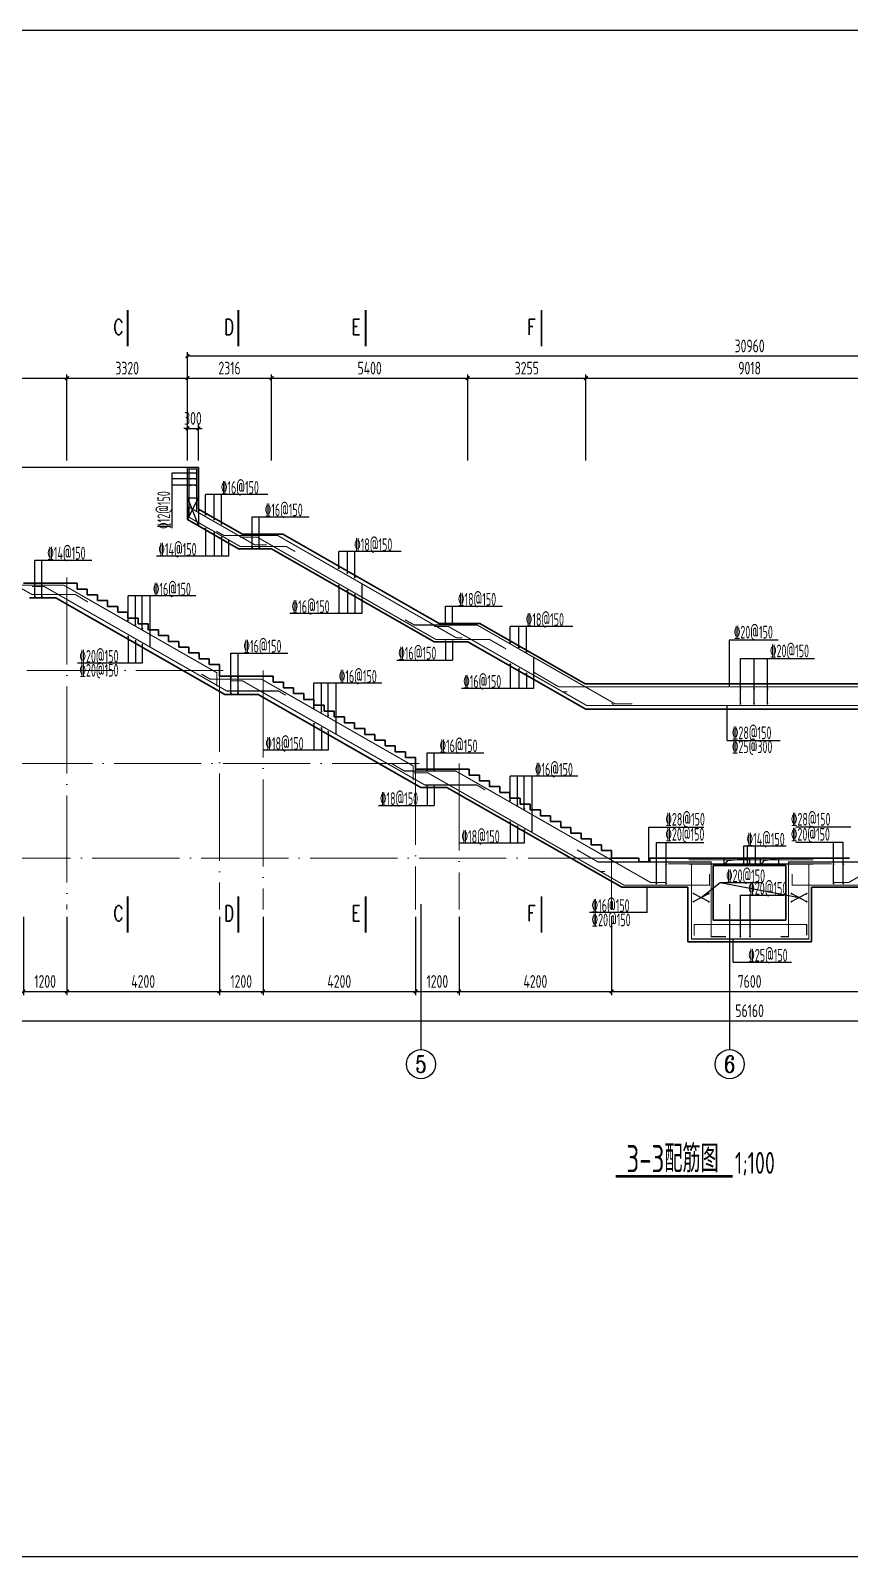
# Model space of a CAD drawing. Header units: millimetres. Extents: x -897614 to 191467, y -439928 to 101803.
# Drawn here: x 84287 to 106840, y -235606 to -193606 of the extents above; entities that cross this region are included whole.
import ezdxf
from ezdxf.enums import TextEntityAlignment as Align

# ---------------------------------------------------------------- set-up
doc = ezdxf.new("R2010")
doc.units = ezdxf.units.MM
doc.header["$LTSCALE"] = 1000
doc.linetypes.add('ACAD_ISO04W100', pattern=[30, 24, -3, 0, -3])
doc.linetypes.add('DASHED', pattern=[19.05, 12.7, -6.35])
for name, color, linetype in [('AXIS', 3, 'Continuous'), ('DIM_LEAD', 3, 'Continuous'), ('DIM_SYMB', 3, 'Continuous'), ('JG_TEXT', 7, 'Continuous'), ('JGKX', 7, 'Continuous'), ('KD', 7, 'Continuous'), ('PUB_TEXT', 7, 'Continuous'), ('REIN', 1, 'Continuous')]:
    doc.layers.add(name, color=color, linetype=linetype)
for name, color, linetype, lineweight in [('AXIS_TEXT', 7, 'Continuous', 18), ('Beam', 4, 'DASHED', 25), ('DOTE', 8, 'ACAD_ISO04W100', 9), ('WALL', 6, 'Continuous', 30)]:
    doc.layers.add(name, color=color, linetype=linetype, lineweight=lineweight)
doc.layers.add('DY', color=1, linetype='Continuous', plot=False)
doc.styles.add('_TCH_AXIS', font='COMPLEX', dxfattribs={"bigfont": 'GBCBIG'})
doc.styles.add('_TCH_LABEL', font='COMPLEX', dxfattribs={"bigfont": 'GBCBIG'})
doc.styles.add('TSSD', font='tssdeng.shx', dxfattribs={"width": 0.7, "bigfont": 'tssdchn.shx'})
doc.dimstyles.new('TSD', dxfattribs={"dimtxt": 350, "dimasz": 100, "dimexe": 100, "dimexo": 200, "dimgap": 100, "dimtad": 1, "dimdec": 0, "dimzin": 0, "dimdsep": 46, "dimtxsty": 'TSSD', "dimblk": 'ARCHTICK', "dimcen": 0.09, "dimclrt": 7, "dimazin": 2, "dimtfac": 1, "dimtdec": 0, "dimtix": 1, "dimtmove": 2, "dimatfit": 3, "dimfxl": 0, "dimtolj": 1, "dimtzin": 0, "dimarcsym": 0})

# ---------------------------------------------------------------- blocks, each defined once
blk = doc.blocks.new('_ArchTick')
at = {"color": 0, "linetype": 'ByBlock', "const_width": 0.4}
blk.add_lwpolyline([(-0.5, -0.5), (0.5, 0.5)], dxfattribs=at)
blk = doc.blocks.new('*D219')
at = {"layer": 'Defpoints', "color": 0, "transparency": 16777216}
for p in [(84090, -217796), (85290, -217796), (85290, -220054)]:
    blk.add_point(p, dxfattribs=at)
at = {"layer": 'DIM_LEAD', "color": 0, "lineweight": -2, "transparency": 16777216}
for p, q in [((84090, -217996), (84090, -220154)), ((85290, -217996), (85290, -220154)), ((84090, -220054), (85290, -220054))]:
    blk.add_line(p, q, dxfattribs=at)
at = {"layer": 'DIM_LEAD', "color": 0, "lineweight": -2, "transparency": 16777216, "xscale": 100, "yscale": 100, "zscale": 100, "rotation": 180}
blk.add_blockref('_ArchTick', (84090, -220054), dxfattribs=at)
at = {"layer": 'DIM_LEAD', "color": 0, "lineweight": -2, "transparency": 16777216, "xscale": 100, "yscale": 100, "zscale": 100}
blk.add_blockref('_ArchTick', (85290, -220054), dxfattribs=at)
at = {"layer": 'DIM_LEAD', "color": 7, "transparency": 16777216, "insert": (84690, -219779), "char_height": 350, "attachment_point": 5, "style": 'TSSD'}
blk.add_mtext('\\A1;1200', dxfattribs=at)
blk = doc.blocks.new('*D220')
at = {"layer": 'Defpoints', "color": 0, "transparency": 16777216}
for p in [(85290, -217796), (89490, -217796), (89490, -220054)]:
    blk.add_point(p, dxfattribs=at)
at = {"layer": 'DIM_LEAD', "color": 0, "lineweight": -2, "transparency": 16777216}
for p, q in [((85290, -217996), (85290, -220154)), ((89490, -217996), (89490, -220154)), ((85290, -220054), (89490, -220054))]:
    blk.add_line(p, q, dxfattribs=at)
at = {"layer": 'DIM_LEAD', "color": 0, "lineweight": -2, "transparency": 16777216, "xscale": 100, "yscale": 100, "zscale": 100, "rotation": 180}
blk.add_blockref('_ArchTick', (85290, -220054), dxfattribs=at)
at = {"layer": 'DIM_LEAD', "color": 0, "lineweight": -2, "transparency": 16777216, "xscale": 100, "yscale": 100, "zscale": 100}
blk.add_blockref('_ArchTick', (89490, -220054), dxfattribs=at)
at = {"layer": 'DIM_LEAD', "color": 7, "transparency": 16777216, "insert": (87390, -219779), "char_height": 350, "attachment_point": 5, "style": 'TSSD'}
blk.add_mtext('\\A1;4200', dxfattribs=at)
blk = doc.blocks.new('*D221')
at = {"layer": 'Defpoints', "color": 0, "transparency": 16777216}
for p in [(89490, -217796), (90690, -217796), (90690, -220054)]:
    blk.add_point(p, dxfattribs=at)
at = {"layer": 'DIM_LEAD', "color": 0, "lineweight": -2, "transparency": 16777216}
for p, q in [((89490, -217996), (89490, -220154)), ((90690, -217996), (90690, -220154)), ((89490, -220054), (90690, -220054))]:
    blk.add_line(p, q, dxfattribs=at)
at = {"layer": 'DIM_LEAD', "color": 0, "lineweight": -2, "transparency": 16777216, "xscale": 100, "yscale": 100, "zscale": 100, "rotation": 180}
blk.add_blockref('_ArchTick', (89490, -220054), dxfattribs=at)
at = {"layer": 'DIM_LEAD', "color": 0, "lineweight": -2, "transparency": 16777216, "xscale": 100, "yscale": 100, "zscale": 100}
blk.add_blockref('_ArchTick', (90690, -220054), dxfattribs=at)
at = {"layer": 'DIM_LEAD', "color": 7, "transparency": 16777216, "insert": (90090, -219779), "char_height": 350, "attachment_point": 5, "style": 'TSSD'}
blk.add_mtext('\\A1;1200', dxfattribs=at)
blk = doc.blocks.new('*D222')
at = {"layer": 'Defpoints', "color": 0, "transparency": 16777216}
for p in [(90690, -217796), (94890, -217796), (94890, -220054)]:
    blk.add_point(p, dxfattribs=at)
at = {"layer": 'DIM_LEAD', "color": 0, "lineweight": -2, "transparency": 16777216}
for p, q in [((90690, -217996), (90690, -220154)), ((94890, -217996), (94890, -220154)), ((90690, -220054), (94890, -220054))]:
    blk.add_line(p, q, dxfattribs=at)
at = {"layer": 'DIM_LEAD', "color": 0, "lineweight": -2, "transparency": 16777216, "xscale": 100, "yscale": 100, "zscale": 100, "rotation": 180}
blk.add_blockref('_ArchTick', (90690, -220054), dxfattribs=at)
at = {"layer": 'DIM_LEAD', "color": 0, "lineweight": -2, "transparency": 16777216, "xscale": 100, "yscale": 100, "zscale": 100}
blk.add_blockref('_ArchTick', (94890, -220054), dxfattribs=at)
at = {"layer": 'DIM_LEAD', "color": 7, "transparency": 16777216, "insert": (92790, -219779), "char_height": 350, "attachment_point": 5, "style": 'TSSD'}
blk.add_mtext('\\A1;4200', dxfattribs=at)
blk = doc.blocks.new('*D223')
at = {"layer": 'Defpoints', "color": 0, "transparency": 16777216}
for p in [(94890, -217796), (96090, -217796), (96090, -220054)]:
    blk.add_point(p, dxfattribs=at)
at = {"layer": 'DIM_LEAD', "color": 0, "lineweight": -2, "transparency": 16777216}
for p, q in [((94890, -217996), (94890, -220154)), ((96090, -217996), (96090, -220154)), ((94890, -220054), (96090, -220054))]:
    blk.add_line(p, q, dxfattribs=at)
at = {"layer": 'DIM_LEAD', "color": 0, "lineweight": -2, "transparency": 16777216, "xscale": 100, "yscale": 100, "zscale": 100, "rotation": 180}
blk.add_blockref('_ArchTick', (94890, -220054), dxfattribs=at)
at = {"layer": 'DIM_LEAD', "color": 0, "lineweight": -2, "transparency": 16777216, "xscale": 100, "yscale": 100, "zscale": 100}
blk.add_blockref('_ArchTick', (96090, -220054), dxfattribs=at)
at = {"layer": 'DIM_LEAD', "color": 7, "transparency": 16777216, "insert": (95490, -219779), "char_height": 350, "attachment_point": 5, "style": 'TSSD'}
blk.add_mtext('\\A1;1200', dxfattribs=at)
blk = doc.blocks.new('*D224')
at = {"layer": 'Defpoints', "color": 0, "transparency": 16777216}
for p in [(96090, -217796), (100290, -217796), (100290, -220054)]:
    blk.add_point(p, dxfattribs=at)
at = {"layer": 'DIM_LEAD', "color": 0, "lineweight": -2, "transparency": 16777216}
for p, q in [((96090, -217996), (96090, -220154)), ((100290, -217996), (100290, -220154)), ((96090, -220054), (100290, -220054))]:
    blk.add_line(p, q, dxfattribs=at)
at = {"layer": 'DIM_LEAD', "color": 0, "lineweight": -2, "transparency": 16777216, "xscale": 100, "yscale": 100, "zscale": 100, "rotation": 180}
blk.add_blockref('_ArchTick', (96090, -220054), dxfattribs=at)
at = {"layer": 'DIM_LEAD', "color": 0, "lineweight": -2, "transparency": 16777216, "xscale": 100, "yscale": 100, "zscale": 100}
blk.add_blockref('_ArchTick', (100290, -220054), dxfattribs=at)
at = {"layer": 'DIM_LEAD', "color": 7, "transparency": 16777216, "insert": (98190, -219779), "char_height": 350, "attachment_point": 5, "style": 'TSSD'}
blk.add_mtext('\\A1;4200', dxfattribs=at)
blk = doc.blocks.new('*D225')
at = {"layer": 'Defpoints', "color": 0, "transparency": 16777216}
for p in [(100290, -217796), (107890, -217796), (107890, -220054)]:
    blk.add_point(p, dxfattribs=at)
at = {"layer": 'DIM_LEAD', "color": 0, "lineweight": -2, "transparency": 16777216}
for p, q in [((100290, -217996), (100290, -220154)), ((107890, -217996), (107890, -220154)), ((100290, -220054), (107890, -220054))]:
    blk.add_line(p, q, dxfattribs=at)
at = {"layer": 'DIM_LEAD', "color": 0, "lineweight": -2, "transparency": 16777216, "xscale": 100, "yscale": 100, "zscale": 100, "rotation": 180}
blk.add_blockref('_ArchTick', (100290, -220054), dxfattribs=at)
at = {"layer": 'DIM_LEAD', "color": 0, "lineweight": -2, "transparency": 16777216, "xscale": 100, "yscale": 100, "zscale": 100}
blk.add_blockref('_ArchTick', (107890, -220054), dxfattribs=at)
at = {"layer": 'DIM_LEAD', "color": 7, "transparency": 16777216, "insert": (104090, -219779), "char_height": 350, "attachment_point": 5, "style": 'TSSD'}
blk.add_mtext('\\A1;7600', dxfattribs=at)
blk = doc.blocks.new('*D233')
at = {"layer": 'Defpoints', "color": 0, "transparency": 16777216}
for p in [(76010, -217796), (132170, -217796), (132170, -220859)]:
    blk.add_point(p, dxfattribs=at)
at = {"layer": 'DIM_LEAD', "color": 0, "lineweight": -2, "transparency": 16777216}
for p, q in [((76010, -217996), (76010, -220959)), ((132170, -217996), (132170, -220959)), ((76010, -220859), (132170, -220859))]:
    blk.add_line(p, q, dxfattribs=at)
at = {"layer": 'DIM_LEAD', "color": 0, "lineweight": -2, "transparency": 16777216, "xscale": 100, "yscale": 100, "zscale": 100, "rotation": 180}
blk.add_blockref('_ArchTick', (76010, -220859), dxfattribs=at)
at = {"layer": 'DIM_LEAD', "color": 0, "lineweight": -2, "transparency": 16777216, "xscale": 100, "yscale": 100, "zscale": 100}
blk.add_blockref('_ArchTick', (132170, -220859), dxfattribs=at)
at = {"layer": 'DIM_LEAD', "color": 7, "transparency": 16777216, "insert": (104090, -220584), "char_height": 350, "attachment_point": 5, "style": 'TSSD'}
blk.add_mtext('\\A1;56160', dxfattribs=at)
blk = doc.blocks.new('*D240')
at = {"layer": 'Defpoints', "color": 0, "transparency": 16777216}
for p in [(88910, -204556), (88610, -205637), (88910, -205637)]:
    blk.add_point(p, dxfattribs=at)
at = {"layer": 'DIM_LEAD', "color": 0, "lineweight": -2, "transparency": 16777216}
for p, q in [((88610, -205437), (88610, -204456)), ((88910, -205437), (88910, -204456)), ((88610, -204556), (88510, -204556)), ((88610, -204556), (88910, -204556)), ((88910, -204556), (89010, -204556))]:
    blk.add_line(p, q, dxfattribs=at)
at = {"layer": 'DIM_LEAD', "color": 0, "lineweight": -2, "transparency": 16777216, "xscale": 100, "yscale": 100, "zscale": 100}
blk.add_blockref('_ArchTick', (88610, -204556), dxfattribs=at)
at = {"layer": 'DIM_LEAD', "color": 0, "lineweight": -2, "transparency": 16777216, "xscale": 100, "yscale": 100, "zscale": 100, "rotation": 180}
blk.add_blockref('_ArchTick', (88910, -204556), dxfattribs=at)
at = {"layer": 'DIM_LEAD', "color": 7, "transparency": 16777216, "insert": (88760, -204281), "char_height": 350, "attachment_point": 5, "style": 'TSSD'}
blk.add_mtext('\\A1;300', dxfattribs=at)
blk = doc.blocks.new('*D241')
at = {"layer": 'Defpoints', "color": 0, "transparency": 16777216}
for p in [(119570, -202563), (88610, -205637), (119570, -205637)]:
    blk.add_point(p, dxfattribs=at)
at = {"layer": 'DIM_LEAD', "color": 0, "lineweight": -2, "transparency": 16777216}
for p, q in [((88610, -205437), (88610, -202463)), ((88610, -202563), (119570, -202563)), ((119570, -205437), (119570, -202463))]:
    blk.add_line(p, q, dxfattribs=at)
at = {"layer": 'DIM_LEAD', "color": 0, "lineweight": -2, "transparency": 16777216, "xscale": 100, "yscale": 100, "zscale": 100, "rotation": 180}
blk.add_blockref('_ArchTick', (88610, -202563), dxfattribs=at)
at = {"layer": 'DIM_LEAD', "color": 0, "lineweight": -2, "transparency": 16777216, "xscale": 100, "yscale": 100, "zscale": 100}
blk.add_blockref('_ArchTick', (119570, -202563), dxfattribs=at)
at = {"layer": 'DIM_LEAD', "color": 7, "transparency": 16777216, "insert": (104090, -202288), "char_height": 350, "attachment_point": 5, "style": 'TSSD'}
blk.add_mtext('\\A1;30960', dxfattribs=at)
blk = doc.blocks.new('*D250')
at = {"layer": 'Defpoints', "color": 0, "transparency": 16777216}
for p in [(85290, -203173), (79610, -205637, 0), (85290, -205637, 0)]:
    blk.add_point(p, dxfattribs=at)
at = {"layer": 'DIM_LEAD', "color": 0, "lineweight": -2, "transparency": 16777216}
for p, q in [((79610, -205437), (79610, -203073)), ((79610, -203173), (85290, -203173)), ((85290, -205437), (85290, -203073))]:
    blk.add_line(p, q, dxfattribs=at)
at = {"layer": 'DIM_LEAD', "color": 0, "lineweight": -2, "transparency": 16777216, "xscale": 100, "yscale": 100, "zscale": 100, "rotation": 180}
blk.add_blockref('_ArchTick', (79610, -203173), dxfattribs=at)
at = {"layer": 'DIM_LEAD', "color": 0, "lineweight": -2, "transparency": 16777216, "xscale": 100, "yscale": 100, "zscale": 100}
blk.add_blockref('_ArchTick', (85290, -203173), dxfattribs=at)
at = {"layer": 'DIM_LEAD', "color": 7, "transparency": 16777216, "insert": (82450, -202898), "char_height": 350, "attachment_point": 5, "style": 'TSSD'}
blk.add_mtext('\\A1;5680', dxfattribs=at)
blk = doc.blocks.new('*D251')
at = {"layer": 'Defpoints', "color": 0, "transparency": 16777216}
for p in [(88610, -203173), (85290, -205637, 0), (88610, -205637, 0)]:
    blk.add_point(p, dxfattribs=at)
at = {"layer": 'DIM_LEAD', "color": 0, "lineweight": -2, "transparency": 16777216}
for p, q in [((85290, -205437), (85290, -203073)), ((85290, -203173), (88610, -203173)), ((88610, -205437), (88610, -203073))]:
    blk.add_line(p, q, dxfattribs=at)
at = {"layer": 'DIM_LEAD', "color": 0, "lineweight": -2, "transparency": 16777216, "xscale": 100, "yscale": 100, "zscale": 100, "rotation": 180}
blk.add_blockref('_ArchTick', (85290, -203173), dxfattribs=at)
at = {"layer": 'DIM_LEAD', "color": 0, "lineweight": -2, "transparency": 16777216, "xscale": 100, "yscale": 100, "zscale": 100}
blk.add_blockref('_ArchTick', (88610, -203173), dxfattribs=at)
at = {"layer": 'DIM_LEAD', "color": 7, "transparency": 16777216, "insert": (86950, -202898), "char_height": 350, "attachment_point": 5, "style": 'TSSD'}
blk.add_mtext('\\A1;3320', dxfattribs=at)
blk = doc.blocks.new('*D252')
at = {"layer": 'Defpoints', "color": 0, "transparency": 16777216}
for p in [(90926, -203173), (88610, -205637, 0), (90926, -205637, 0)]:
    blk.add_point(p, dxfattribs=at)
at = {"layer": 'DIM_LEAD', "color": 0, "lineweight": -2, "transparency": 16777216}
for p, q in [((88610, -205437), (88610, -203073)), ((88610, -203173), (90926, -203173)), ((90926, -205437), (90926, -203073))]:
    blk.add_line(p, q, dxfattribs=at)
at = {"layer": 'DIM_LEAD', "color": 0, "lineweight": -2, "transparency": 16777216, "xscale": 100, "yscale": 100, "zscale": 100, "rotation": 180}
blk.add_blockref('_ArchTick', (88610, -203173), dxfattribs=at)
at = {"layer": 'DIM_LEAD', "color": 0, "lineweight": -2, "transparency": 16777216, "xscale": 100, "yscale": 100, "zscale": 100}
blk.add_blockref('_ArchTick', (90926, -203173), dxfattribs=at)
at = {"layer": 'DIM_LEAD', "color": 7, "transparency": 16777216, "insert": (89768, -202898), "char_height": 350, "attachment_point": 5, "style": 'TSSD'}
blk.add_mtext('\\A1;2316', dxfattribs=at)
blk = doc.blocks.new('*D253')
at = {"layer": 'Defpoints', "color": 0, "transparency": 16777216}
for p in [(96326, -203173), (90926, -205637, 0), (96326, -205637, 0)]:
    blk.add_point(p, dxfattribs=at)
at = {"layer": 'DIM_LEAD', "color": 0, "lineweight": -2, "transparency": 16777216}
for p, q in [((90926, -205437), (90926, -203073)), ((90926, -203173), (96326, -203173)), ((96326, -205437), (96326, -203073))]:
    blk.add_line(p, q, dxfattribs=at)
at = {"layer": 'DIM_LEAD', "color": 0, "lineweight": -2, "transparency": 16777216, "xscale": 100, "yscale": 100, "zscale": 100, "rotation": 180}
blk.add_blockref('_ArchTick', (90926, -203173), dxfattribs=at)
at = {"layer": 'DIM_LEAD', "color": 0, "lineweight": -2, "transparency": 16777216, "xscale": 100, "yscale": 100, "zscale": 100}
blk.add_blockref('_ArchTick', (96326, -203173), dxfattribs=at)
at = {"layer": 'DIM_LEAD', "color": 7, "transparency": 16777216, "insert": (93626, -202898), "char_height": 350, "attachment_point": 5, "style": 'TSSD'}
blk.add_mtext('\\A1;5400', dxfattribs=at)
blk = doc.blocks.new('*D254')
at = {"layer": 'Defpoints', "color": 0, "transparency": 16777216}
for p in [(99581, -203173), (96326, -205637, 0), (99581, -205637, 0)]:
    blk.add_point(p, dxfattribs=at)
at = {"layer": 'DIM_LEAD', "color": 0, "lineweight": -2, "transparency": 16777216}
for p, q in [((96326, -205437), (96326, -203073)), ((96326, -203173), (99581, -203173)), ((99581, -205437), (99581, -203073))]:
    blk.add_line(p, q, dxfattribs=at)
at = {"layer": 'DIM_LEAD', "color": 0, "lineweight": -2, "transparency": 16777216, "xscale": 100, "yscale": 100, "zscale": 100, "rotation": 180}
blk.add_blockref('_ArchTick', (96326, -203173), dxfattribs=at)
at = {"layer": 'DIM_LEAD', "color": 0, "lineweight": -2, "transparency": 16777216, "xscale": 100, "yscale": 100, "zscale": 100}
blk.add_blockref('_ArchTick', (99581, -203173), dxfattribs=at)
at = {"layer": 'DIM_LEAD', "color": 7, "transparency": 16777216, "insert": (97954, -202898), "char_height": 350, "attachment_point": 5, "style": 'TSSD'}
blk.add_mtext('\\A1;3255', dxfattribs=at)
blk = doc.blocks.new('*D261')
at = {"layer": 'Defpoints', "color": 0, "transparency": 16777216}
for p in [(108599, -203173), (99581, -205637, 0), (108599, -205637, 0)]:
    blk.add_point(p, dxfattribs=at)
at = {"layer": 'DIM_LEAD', "color": 0, "lineweight": -2, "transparency": 16777216}
for p, q in [((99581, -205437), (99581, -203073)), ((99581, -203173), (108599, -203173)), ((108599, -205437), (108599, -203073))]:
    blk.add_line(p, q, dxfattribs=at)
at = {"layer": 'DIM_LEAD', "color": 0, "lineweight": -2, "transparency": 16777216, "xscale": 100, "yscale": 100, "zscale": 100, "rotation": 180}
blk.add_blockref('_ArchTick', (99581, -203173), dxfattribs=at)
at = {"layer": 'DIM_LEAD', "color": 0, "lineweight": -2, "transparency": 16777216, "xscale": 100, "yscale": 100, "zscale": 100}
blk.add_blockref('_ArchTick', (108599, -203173), dxfattribs=at)
at = {"layer": 'DIM_LEAD', "color": 7, "transparency": 16777216, "insert": (104090, -202898), "char_height": 350, "attachment_point": 5, "style": 'TSSD'}
blk.add_mtext('\\A1;9018', dxfattribs=at)

msp = doc.modelspace()

# ---------------------------------------------------------------- linework, layer by layer
at = {"layer": 'AXIS'}
for p, q in [((95040.21755, -217654.67959), (95040.21755, -221654.67959)), ((103540.21755, -217654.67959), (103540.21755, -221654.67959))]:
    msp.add_line(p, q, dxfattribs=at)
for centre in [(95040.21755, -222054.67959), (103540.21755, -222054.67959)]:
    msp.add_circle(centre, 400, dxfattribs=at)
at = {"layer": 'Beam'}
for p, q in [((88610.15573, -206466.01715), (88910.15573, -207237.05963)), ((88610.15573, -207066.01715), (88910.15573, -206466.01715))]:
    msp.add_line(p, q, dxfattribs=at)
msp.add_lwpolyline([(88610.15573, -206466.01715), (88910.15573, -206466.01715), (88910.15573, -207237.05963), (88610.15573, -207066.01715)], close=True, dxfattribs=at)
at = {"layer": 'DIM_SYMB', "const_width": 50, "elevation": 0}
for points in [[(86964.66069, -201301.00542), (86964.66069, -202301.00542)], [(90010.80601, -201301.00542), (90010.80601, -202301.00542)], [(93518.3148, -201301.00542), (93518.3148, -202301.00542)], [(98358.17172, -201301.00542), (98358.17172, -202301.00542)], [(86964.66069, -217438.66494), (86964.66069, -218438.66494)], [(90010.80601, -217438.66494), (90010.80601, -218438.66494)], [(93518.3148, -217438.66494), (93518.3148, -218438.66494)], [(98358.17172, -217438.66494), (98358.17172, -218438.66494)]]:
    msp.add_lwpolyline(points, dxfattribs=at)
at = {"layer": 'DIM_SYMB', "const_width": 80}
msp.add_lwpolyline([(100400.10232, -225143.23324), (103625.76191, -225143.2334)], dxfattribs=at)
at = {"layer": 'DOTE', "ltscale": 0.1}
for p, q in [((85290.15573, -208657.43333), (85290.15573, -217796.10192)), ((89590.15573, -211217.43333), (76010.15573, -211217.43333)), ((89490.15573, -211057.43333), (89490.15573, -217796.10192)), ((90690.15573, -211217.43333), (90690.15573, -217796.10192)), ((94990.15573, -213777.43333), (76010.15573, -213777.43333)), ((94890.15573, -213617.43333), (94890.15573, -217796.10192)), ((96090.15573, -213777.43333), (96090.15573, -217796.10192)), ((100290.15573, -216177.43333), (100290.15573, -217796.10192)), ((100390.15573, -216387.43333), (76010.15573, -216387.43333))]:
    msp.add_line(p, q, dxfattribs=at)
at = {"layer": 'DY', "elevation": 0}
msp.add_lwpolyline([(64597.28979, -235605.55027), (138847.28979, -235605.55027), (138847.28979, -193605.55027), (64597.28979, -193605.55027)], close=True, dxfattribs=at)
at = {"layer": 'JG_TEXT'}
for p, q in [((88180.73662, -205786.80705, 0), (88180.73662, -207302.75282, 0)), ((88862.15348, -205786.80705, 0), (88180.73662, -205786.80705, 0)), ((88825.61356, -205941.98666, 0), (88180.73662, -205941.98666, 0)), ((88825.61356, -206121.9985, 0), (88180.73662, -206121.9985, 0)), ((89104.95521, -206930.02975), (89104.95521, -206373.81836)), ((90822.3768, -206373.81836), (89104.95521, -206373.81836)), ((89343.09953, -207061.47583), (89343.09953, -206373.81836)), ((89549.2707, -207181.61573), (89549.2707, -206373.81836)), ((90393.15805, -207841.28015), (90393.15805, -206992.28413)), ((90393.15805, -206992.28413), (91960.23288, -206992.28413)), ((90587.6479, -207841.28015), (90587.6479, -206992.28413)), ((89104.95521, -207310.36008), (89104.95521, -208077.72147)), ((89343.09953, -207441.80615), (89343.09953, -208077.72147)), ((89549.2707, -207561.94606), (89549.2707, -208077.72147)), ((89740.09034, -207622.31886), (89740.09034, -208077.72147)), ((84406.99146, -209182.36246), (84406.99146, -208182.28413)), ((84406.99146, -208182.28413), (85974.06629, -208182.28413)), ((84601.48131, -209182.36246), (84601.48131, -208182.28413)), ((89740.09034, -208077.72147), (87756.19774, -208077.72147)), ((92773.74504, -208405.12641), (92773.74504, -207949.22783)), ((94491.16664, -207949.22783), (92773.74504, -207949.22783)), ((93011.88936, -208536.57249), (93011.88936, -207949.22783)), ((93218.06054, -208656.71239), (93218.06054, -207949.22783)), ((92773.74504, -208885.76956), (92773.74504, -209653.13094)), ((93011.88936, -209017.21563), (93011.88936, -209653.13094)), ((93218.06054, -209137.35554), (93218.06054, -209653.13094)), ((93408.88017, -208829.45887), (93408.88017, -209653.13094)), ((86973.19527, -209840.56106), (86973.19527, -209167.79495)), ((88839.56169, -209167.79495), (86973.19527, -209167.79495)), ((87178.68785, -209956.07731), (87178.68785, -209167.79495)), ((87365.898, -210062.7804), (87365.898, -209167.79495)), ((87579.81888, -210576.22888), (87579.81888, -209167.79495)), ((95714.16567, -209943.88776), (95714.16567, -209452.28413)), ((95714.16567, -209452.28413), (97281.2405, -209452.28413)), ((95908.65552, -209943.88776), (95908.65552, -209452.28413)), ((93408.88017, -209653.13094), (91424.98757, -209653.13094)), ((86973.19527, -210287.06527), (86973.19527, -211016.73123)), ((87178.68785, -210402.58152), (87178.68785, -211016.73123)), ((95714.16567, -210410.80017), (95714.16567, -210934.99568)), ((95908.65552, -210410.80017), (95908.65552, -210934.99568)), ((97500.30149, -210448.96147), (97500.30149, -210009.22783)), ((99217.72308, -210009.22783), (97500.30149, -210009.22783)), ((97738.44581, -210580.40755), (97738.44581, -210009.22783)), ((97944.61698, -210700.54745), (97944.61698, -210009.22783)), ((103536.05253, -210377.67542, 0), (104879.6235, -210377.67542, 0)), ((103536.05253, -211671.14703, 0), (103536.05253, -210377.67542, 0)), ((87365.898, -210509.28461), (87365.898, -211016.73123)), ((89806.99146, -211842.32971), (89806.99146, -210742.28413)), ((89806.99146, -210742.28413), (91374.06629, -210742.28413)), ((90001.48131, -211842.32971), (90001.48131, -210742.28413)), ((87365.898, -211016.73123), (85581.1926, -211016.73123)), ((94377.75441, -210934.99568), (95908.65552, -210934.99568)), ((97500.30149, -211047.42224), (97500.30149, -211713.13094)), ((97738.44581, -211178.86832), (97738.44581, -211713.13094)), ((98135.43662, -210852.63751), (98135.43662, -211713.13094)), ((103837.53715, -212138.1304, 0), (103837.53715, -210894.24879, 0)), ((103837.53715, -210894.24879, 0), (105875.62462, -210894.24879, 0)), ((104212.43914, -212138.1304, 0), (104212.43914, -210894.24879, 0)), ((104582.93203, -212138.1304, 0), (104582.93203, -210894.24879, 0)), ((92093.19527, -212240.56106), (92093.19527, -211567.79495)), ((93959.56169, -211567.79495), (92093.19527, -211567.79495)), ((92298.68785, -212356.07731), (92298.68785, -211567.79495)), ((92485.898, -212462.7804), (92485.898, -211567.79495)), ((92699.81888, -212976.22888), (92699.81888, -211567.79495)), ((97944.61698, -211299.00822), (97944.61698, -211713.13094)), ((98135.43662, -211713.13094), (96151.54402, -211713.13094)), ((103474.29886, -213149.9529, 0), (103474.29886, -212182.45702, 0)), ((92093.19527, -212687.06527), (92093.19527, -213416.73123)), ((92298.68785, -212802.58152), (92298.68785, -213416.73123)), ((92485.898, -212909.28461), (92485.898, -213416.73123)), ((103474.29886, -213149.9529, 0), (104931.30677, -213149.9529, 0)), ((92485.898, -213416.73123), (90701.1926, -213416.73123)), ((95206.99146, -213958.75952), (95206.99146, -213485.2103)), ((95206.99146, -213485.2103), (96774.06629, -213485.2103)), ((95401.48131, -213958.75952), (95401.48131, -213485.2103)), ((97493.19527, -214800.56106), (97493.19527, -214127.79495)), ((99359.56169, -214127.79495), (97493.19527, -214127.79495)), ((97698.68785, -214916.07731), (97698.68785, -214127.79495)), ((97885.898, -215022.7804), (97885.898, -214127.79495)), ((98099.81888, -215679.13496), (98099.81888, -214127.79495)), ((95206.99146, -214414.87733), (95206.99146, -214939.07283)), ((95401.48131, -214414.87733), (95401.48131, -214939.07283)), ((93870.5802, -214939.07283), (95401.48131, -214939.07283)), ((97493.19527, -215393.80092), (97493.19527, -215976.73123)), ((97698.68785, -215509.31717), (97698.68785, -215976.73123)), ((97885.898, -215616.02026), (97885.898, -215976.73123)), ((101310.75419, -215536.74347, 0), (102825.47067, -215536.74347, 0)), ((101310.75419, -216489.87739, 0), (101310.75419, -215536.74347, 0)), ((106879.9648, -215536.74347, 0), (105365.24832, -215536.74347, 0)), ((97885.898, -215976.73123), (96101.1926, -215976.73123)), ((101521.66319, -217083.36813, 0), (101521.66319, -215949.92041, 0)), ((101521.66319, -215949.92041, 0), (102825.47067, -215949.92041, 0)), ((101788.45755, -217083.36813, 0), (101788.45755, -215949.92041, 0)), ((106669.0558, -215949.92041, 0), (105365.24832, -215949.92041, 0)), ((106402.26144, -217084.08078, 0), (106402.26144, -215949.92041, 0)), ((106669.0558, -217084.08078, 0), (106669.0558, -215949.92041, 0)), ((102756.85131, -217471.80766, 0), (103279.83818, -217057.8553, 0)), ((103279.83818, -217057.8553, 0), (105450.64996, -217471.80766, 0)), ((103279.83818, -217057.8553, 0), (104422.02346, -217057.8553, 0)), ((101267.98225, -217877.20634, 0), (101267.98225, -217180.37229, 0)), ((102546.83261, -217361.13858, 0), (102966.87, -217582.47674, 0)), ((102546.83261, -217582.47674, 0), (102966.87, -217361.13858, 0)), ((103834.89255, -218545.35286, 0), (103834.89255, -217403.64094, 0)), ((103834.89255, -217403.64094, 0), (105042.26341, -217403.64094)), ((104101.68691, -218545.35286, 0), (104101.68691, -217403.64094, 0)), ((105240.63126, -217361.13858, 0), (105660.66865, -217582.47674, 0)), ((105240.63126, -217582.47674, 0), (105660.66865, -217361.13858, 0)), ((101267.98225, -217877.20634, 0), (99677.01729, -217877.20634)), ((103634.43294, -219246.06248, 0), (103634.43294, -218610.67935, 0)), ((103634.43294, -219246.06248, 0), (105243.87219, -219246.06248))]:
    msp.add_line(p, q, dxfattribs=at)
at = {"layer": 'JGKX'}
msp.add_line((88610.15573, -205637.43333), (79030.15573, -205637.43333), dxfattribs=at)
at = {"layer": 'KD', "elevation": 0}
for points in [[(103390.01903, -216387.43333), (104090.15574, -216387.43333), (104090.15574, -216587.43333), (103390.01903, -216587.43333)], [(104389.68662, -216387.43333), (104889.68555, -216387.43333), (104889.68555, -216587.43333), (104389.68662, -216587.43333)]]:
    msp.add_lwpolyline(points, close=True, dxfattribs=at)
at = {"layer": 'KD'}
for points in [[(103390.01903, -216587.43333), (103488.43623, -216448.9264), (104090.15574, -216387.43333)], [(104389.68662, -216587.43333), (104488.10382, -216448.9264), (104889.68555, -216387.43333)]]:
    msp.add_lwpolyline(points, dxfattribs=at)
at = {"layer": 'PUB_TEXT'}
for p, q in [((103926.54446, -216050.48418, 0), (105100.86095, -216050.48418, 0)), ((103926.54446, -216546.69254, 0), (103926.54446, -216050.48418, 0)), ((104030.53156, -216527.71866, 0), (104030.53156, -216050.48418, 0)), ((104248.42646, -216527.71866, 0), (104248.42646, -216050.48418, 0))]:
    msp.add_line(p, q, dxfattribs=at)
at = {"layer": 'REIN', "const_width": 30, "elevation": 0}
for points in [[(88657.40497, -206838.74019), (88657.40497, -205679.35269), (88862.15348, -205679.35269), (88862.15348, -206838.74019)], [(78582.41757, -206018.23794), (78884.89119, -206018.23794), (84332.62714, -209131.22992), (85526.10528, -209131.22992), (85865.61262, -209332.81552)], [(88631.77942, -206875.58964), (88631.77942, -206712.81728), (90460.39555, -207759.61815), (90791.41909, -207759.61815)], [(88650.54891, -206843.64295), (88650.54891, -206999.35654), (90061.47191, -207806.78432), (91331.26166, -207806.78432), (91575.28345, -207947.10379)], [(89406.91657, -207384.75028), (89618.90754, -207506.78432), (91098.35093, -207506.78432), (96011.98204, -210319.61815), (96181.67007, -210319.61815)], [(90059.84055, -207547.28662), (90524.84989, -207547.28662), (95451.72289, -210366.78432), (96927.25606, -210366.78432), (97381.78076, -210624.55856)], [(83581.39716, -208657.43333), (83955.90517, -208871.35455), (85200.95814, -208871.35455), (89416.60207, -211280.29394), (89416.60207, -211652.40204)], [(91315.43539, -211900.41751), (91112.26413, -211785.11887), (89695.37636, -211785.11887), (84667.93857, -208910.06356), (84325.37085, -208910.06356)], [(94598.19008, -209823.05835), (94850.61068, -209966.78432), (96585.19354, -209966.78432), (100379.23161, -212134.80608), (100856.72497, -212134.80608)], [(95398.03771, -210007.28662), (95793.85611, -210007.28662), (99600.40431, -212182.45702), (108579.90717, -212182.45702), (112386.45537, -210007.28662), (112782.27377, -210007.28662)], [(110026.52682, -211273.13877), (109369.71707, -211668.37474), (98831.60201, -211668.37474), (98155.20418, -211273.13877)], [(94822.15129, -214241.2776), (94822.15129, -213843.77626), (90650.76997, -211459.81846), (89239.05484, -211459.81846), (88992.15946, -211318.73538)], [(89806.50043, -211503.09301), (90121.8311, -211503.09301), (95145.30025, -214370.7961), (96573.3019, -214370.7961), (96808.3967, -214510.22033)], [(100291.36986, -212118.50396), (100355.32292, -212182.45702), (99600.40431, -212182.45702), (98944.12664, -211807.4412), (99072.61731, -211807.4412)], [(94223.13797, -213777.43333), (94582.82616, -213986.98259), (95998.67223, -213986.98259), (101361.97302, -217054.69389), (101771.52191, -217054.69389)], [(113957.1735, -213777.43333), (113597.48532, -213986.98259), (112181.63924, -213986.98259), (106818.33846, -217054.69389), (106408.78957, -217054.69389)], [(94845.01117, -214038.47184), (95231.21635, -214038.47184), (100632.52274, -217127.68484), (102984.47902, -217127.68484), (102984.47902, -216817.37077)], [(113335.30031, -214038.47184), (112949.09512, -214038.47184), (107547.78874, -217127.68484), (105263.57316, -217127.68484), (105263.57316, -216817.37077)], [(99335.80625, -216155.08163), (99914.37893, -216489.87739), (103030.1879, -216489.87739), (103030.1879, -218546.27582), (103440.47135, -218546.27582)], [(108844.50522, -216155.08163), (108265.93255, -216489.87739), (105157.59072, -216489.87739), (105157.59072, -218546.27582), (104948.91604, -218546.27582)], [(101844.91383, -216538.33445), (102486.03767, -216538.33445), (102486.03767, -218610.67935), (105719.50321, -218610.67935), (105719.50321, -216542.5681), (106344.97981, -216542.5681)], [(102414.25415, -216431.42038), (105840.35528, -216431.42038)], [(102414.25415, -216546.69254), (105840.35528, -216546.69254)], [(100632.52274, -217127.68484), (99976.24507, -216752.66903), (100104.73574, -216752.66903)]]:
    msp.add_lwpolyline(points, dxfattribs=at)
at = {"layer": 'REIN', "const_width": 25, "elevation": 0}
for points in [[(88689.71097, -205941.98666, 1), (88714.71097, -205941.98666, 1)], [(88689.71097, -206121.9985, 1), (88714.71097, -206121.9985, 1)], [(88813.11356, -205941.98666, 1), (88838.11356, -205941.98666, 1)], [(88813.11356, -206121.9985, 1), (88838.11356, -206121.9985, 1)], [(103825.03715, -211726.48465, 1), (103850.03715, -211726.48465, 1)], [(104199.93914, -211726.48465, 1), (104224.93914, -211726.48465, 1)], [(104570.43203, -211726.48465, 1), (104595.43203, -211726.48465, 1)], [(103825.03715, -212138.1304, 1), (103850.03715, -212138.1304, 1)], [(104199.93914, -212138.1304, 1), (104224.93914, -212138.1304, 1)], [(104570.43203, -212138.1304, 1), (104595.43203, -212138.1304, 1)], [(101509.16319, -216550.60169, 1), (101534.16319, -216550.60169, 1)], [(101775.95755, -216550.60169, 1), (101800.95755, -216550.60169, 1)], [(104018.03156, -216527.71866, 1), (104043.03156, -216527.71866, 1)], [(104019.49135, -216451.5097, 1), (104044.49135, -216451.5097, 1)], [(104235.92646, -216527.71866, 1), (104260.92646, -216527.71866, 1)], [(104237.38625, -216451.5097, 1), (104262.38625, -216451.5097, 1)], [(106414.76144, -216550.60169, -1), (106389.76144, -216550.60169, -1)], [(106681.5558, -216550.60169, -1), (106656.5558, -216550.60169, -1)], [(101509.16319, -217083.36813, 1), (101534.16319, -217083.36813, 1)], [(101775.95755, -217083.36813, 1), (101800.95755, -217083.36813, 1)], [(106414.76144, -217084.08078, -1), (106389.76144, -217084.08078, -1)], [(106681.5558, -217084.08078, -1), (106656.5558, -217084.08078, -1)], [(102534.33261, -217361.13858, 1), (102559.33261, -217361.13858, 1)], [(102534.33261, -217582.47674, 1), (102559.33261, -217582.47674, 1)], [(102954.37, -217361.13858, 1), (102979.37, -217361.13858, 1)], [(102954.37, -217582.47674, 1), (102979.37, -217582.47674, 1)], [(105228.13126, -217361.13858, 1), (105253.13126, -217361.13858, 1)], [(105228.13126, -217582.47674, 1), (105253.13126, -217582.47674, 1)], [(105648.16865, -217361.13858, 1), (105673.16865, -217361.13858, 1)], [(105648.16865, -217582.47674, 1), (105673.16865, -217582.47674, 1)], [(103822.39255, -218262.48583, 1), (103847.39255, -218262.48583, 1)], [(104089.18691, -218262.48583, 1), (104114.18691, -218262.48583, 1)], [(103822.39255, -218545.35286, 1), (103847.39255, -218545.35286, 1)], [(104089.18691, -218545.35286, 1), (104114.18691, -218545.35286, 1)]]:
    msp.add_lwpolyline(points, format="xyb", close=True, dxfattribs=at)
at = {"layer": 'REIN', "const_width": 25}
for points in [[(89092.45521, -206930.02975, 1), (89117.45521, -206930.02975, 1)], [(89330.59953, -207061.47583, 1), (89355.59953, -207061.47583, 1)], [(89092.45521, -207310.36008, 1), (89117.45521, -207310.36008, 1)], [(89330.59953, -207441.80615, 1), (89355.59953, -207441.80615, 1)], [(89536.7707, -207181.61573, 1), (89561.7707, -207181.61573, 1)], [(90380.65805, -207483.88776, 1), (90405.65805, -207483.88776, 1)], [(90575.1479, -207483.88776, 1), (90600.1479, -207483.88776, 1)], [(89536.7707, -207561.94606, 1), (89561.7707, -207561.94606, 1)], [(90380.65805, -207841.28015, 1), (90405.65805, -207841.28015, 1)], [(90575.1479, -207841.28015, 1), (90600.1479, -207841.28015, 1)], [(92761.24504, -208405.12641, 1), (92786.24504, -208405.12641, 1)], [(92999.38936, -208536.57249, 1), (93024.38936, -208536.57249, 1)], [(93205.56054, -208656.71239, 1), (93230.56054, -208656.71239, 1)], [(84394.49146, -208832.94585, 1), (84419.49146, -208832.94585, 1)], [(84394.49146, -209182.36246, 1), (84419.49146, -209182.36246, 1)], [(84588.98131, -208832.94585, 1), (84613.98131, -208832.94585, 1)], [(84588.98131, -209182.36246, 1), (84613.98131, -209182.36246, 1)], [(92761.24504, -208885.76956, 1), (92786.24504, -208885.76956, 1)], [(92999.38936, -209017.21563, 1), (93024.38936, -209017.21563, 1)], [(93205.56054, -209137.35554, 1), (93230.56054, -209137.35554, 1)], [(86960.69527, -209840.56106, 1), (86985.69527, -209840.56106, 1)], [(87166.18785, -209956.07731, 1), (87191.18785, -209956.07731, 1)], [(95701.66567, -209943.88776, 1), (95726.66567, -209943.88776, 1)], [(95896.15552, -209943.88776, 1), (95921.15552, -209943.88776, 1)], [(86960.69527, -210287.06527, 1), (86985.69527, -210287.06527, 1)], [(87166.18785, -210402.58152, 1), (87191.18785, -210402.58152, 1)], [(87353.398, -210062.7804, 1), (87378.398, -210062.7804, 1)], [(95701.66567, -210410.80017, 1), (95726.66567, -210410.80017, 1)], [(95896.15552, -210410.80017, 1), (95921.15552, -210410.80017, 1)], [(87353.398, -210509.28461, 1), (87378.398, -210509.28461, 1)], [(97487.80149, -210448.96147, 1), (97512.80149, -210448.96147, 1)], [(97725.94581, -210580.40755, 1), (97750.94581, -210580.40755, 1)], [(97932.11698, -210700.54745, 1), (97957.11698, -210700.54745, 1)], [(97487.80149, -211047.42224, 1), (97512.80149, -211047.42224, 1)], [(97725.94581, -211178.86832, 1), (97750.94581, -211178.86832, 1)], [(89794.49146, -211411.51585, 1), (89819.49146, -211411.51585, 1)], [(89988.98131, -211411.51585, 1), (90013.98131, -211411.51585, 1)], [(97932.11698, -211299.00822, 1), (97957.11698, -211299.00822, 1)], [(89794.49146, -211842.32971, 1), (89819.49146, -211842.32971, 1)], [(89988.98131, -211842.32971, 1), (90013.98131, -211842.32971, 1)], [(92080.69527, -212240.56106, 1), (92105.69527, -212240.56106, 1)], [(92286.18785, -212356.07731, 1), (92311.18785, -212356.07731, 1)], [(92473.398, -212462.7804, 1), (92498.398, -212462.7804, 1)], [(92080.69527, -212687.06527, 1), (92105.69527, -212687.06527, 1)], [(92286.18785, -212802.58152, 1), (92311.18785, -212802.58152, 1)], [(92473.398, -212909.28461, 1), (92498.398, -212909.28461, 1)], [(95194.49146, -213958.75952, 1), (95219.49146, -213958.75952, 1)], [(95388.98131, -213958.75952, 1), (95413.98131, -213958.75952, 1)], [(95194.49146, -214414.87733, 1), (95219.49146, -214414.87733, 1)], [(95388.98131, -214414.87733, 1), (95413.98131, -214414.87733, 1)], [(97480.69527, -214800.56106, 1), (97505.69527, -214800.56106, 1)], [(97686.18785, -214916.07731, 1), (97711.18785, -214916.07731, 1)], [(97873.398, -215022.7804, 1), (97898.398, -215022.7804, 1)], [(97480.69527, -215393.80092, 1), (97505.69527, -215393.80092, 1)], [(97686.18785, -215509.31717, 1), (97711.18785, -215509.31717, 1)], [(97873.398, -215616.02026, 1), (97898.398, -215616.02026, 1)]]:
    msp.add_lwpolyline(points, format="xyb", close=True, dxfattribs=at)
at = {"layer": 'REIN', "const_width": 30}
msp.add_lwpolyline([(105661.1858, -218505.02891), (105661.1858, -218210.67935), (102559.93148, -218210.67935), (102559.93148, -218517.35408)], dxfattribs=at)
at = {"layer": 'WALL'}
for p, q in [((88910.15573, -205637.43333), (88610.15573, -205637.43333)), ((88610.15573, -207066.01715), (88610.15573, -205637.43333)), ((88910.15573, -206776.61438), (88910.15573, -205637.43333)), ((90121.81782, -207467.43333), (88910.15573, -206776.61438)), ((91233.83306, -207467.43333), (90121.81782, -207467.43333)), ((95538.83306, -209927.43333), (91233.83306, -207467.43333)), ((84982.37351, -209217.43333), (89637.37351, -211877.43333)), ((96660.3895, -209927.43333), (95538.83306, -209927.43333)), ((99565.3895, -211587.43333), (96660.3895, -209927.43333)), ((96326.05084, -210427.43333), (95406.05084, -210427.43333)), ((99581.05084, -212287.43333), (96326.05084, -210427.43333)), ((108614.92198, -211587.43333), (99565.3895, -211587.43333)), ((90557.37351, -211877.43333), (95037.37351, -214437.43333)), ((99581.05084, -212287.43333), (108599.26064, -212287.43333)), ((95755.81707, -214437.43333), (100568.31707, -217187.43333)), ((103089.71626, -216587.43333), (103089.71626, -218087.43333)), ((105089.71626, -216587.43333), (105089.71626, -218087.43333)), ((102389.54251, -217187.43333), (102389.54251, -218687.43333)), ((103089.71626, -218087.43333), (105089.71626, -218087.43333)), ((102389.54251, -218687.43333), (105789.71626, -218687.43333)), ((105789.71626, -218687.43333), (102432.71626, -218687.43333))]:
    msp.add_line(p, q, dxfattribs=at)
at = {"layer": 'WALL', "ltscale": 2}
for p, q in [((84090.15573, -208817.43333), (85570.15573, -208817.43333)), ((85290.15573, -208817.43333), (85570.15573, -208817.43333)), ((85570.15573, -208817.43333), (85570.15573, -208977.43333)), ((85570.15573, -208977.43333), (85850.15573, -208977.43333)), ((85850.15573, -208977.43333), (85850.15573, -209137.43333)), ((85850.15573, -209137.43333), (86130.15573, -209137.43333)), ((86130.15573, -209137.43333), (86130.15573, -209297.43333)), ((84263.92996, -209217.43333), (84982.37351, -209217.43333)), ((86130.15573, -209297.43333), (86410.15573, -209297.43333)), ((86410.15573, -209297.43333), (86410.15573, -209457.43333)), ((86410.15573, -209457.43333), (86690.15573, -209457.43333)), ((86690.15573, -209457.43333), (86690.15573, -209617.43333)), ((86690.15573, -209617.43333), (86970.15573, -209617.43333)), ((86970.15573, -209617.43333), (86970.15573, -209777.43333)), ((86970.15573, -209777.43333), (87250.15573, -209777.43333)), ((87250.15573, -209777.43333), (87250.15573, -209937.43333)), ((87250.15573, -209937.43333), (87530.15573, -209937.43333)), ((87530.15573, -209937.43333), (87530.15573, -210097.43333)), ((87530.15573, -210097.43333), (87810.15573, -210097.43333)), ((87810.15573, -210097.43333), (87810.15573, -210257.43333)), ((87810.15573, -210257.43333), (88090.15573, -210257.43333)), ((88090.15573, -210257.43333), (88090.15573, -210417.43333)), ((88090.15573, -210417.43333), (88370.15573, -210417.43333)), ((88370.15573, -210417.43333), (88370.15573, -210577.43333)), ((88370.15573, -210577.43333), (88650.15573, -210577.43333)), ((88650.15573, -210577.43333), (88650.15573, -210737.43333)), ((88650.15573, -210737.43333), (88930.15573, -210737.43333)), ((88930.15573, -210737.43333), (88930.15573, -210897.43333)), ((88930.15573, -210897.43333), (89210.15573, -210897.43333)), ((89210.15573, -210897.43333), (89210.15573, -211057.43333)), ((89210.15573, -211057.43333), (89490.15573, -211057.43333)), ((89490.15573, -211057.43333), (89490.15573, -211377.43333)), ((89490.15573, -211377.43333), (90970.15573, -211377.43333)), ((90970.15573, -211377.43333), (90970.15573, -211537.43333)), ((90970.15573, -211537.43333), (91250.15573, -211537.43333)), ((91250.15573, -211537.43333), (91250.15573, -211697.43333)), ((89637.37351, -211877.43333), (90557.37351, -211877.43333)), ((91250.15573, -211697.43333), (91530.15573, -211697.43333)), ((91530.15573, -211697.43333), (91530.15573, -211857.43333)), ((91530.15573, -211857.43333), (91810.15573, -211857.43333)), ((91810.15573, -211857.43333), (91810.15573, -212017.43333)), ((91810.15573, -212017.43333), (92090.15573, -212017.43333)), ((92090.15573, -212017.43333), (92090.15573, -212177.43333)), ((92090.15573, -212177.43333), (92370.15573, -212177.43333)), ((92370.15573, -212177.43333), (92370.15573, -212337.43333)), ((92370.15573, -212337.43333), (92650.15573, -212337.43333)), ((92650.15573, -212337.43333), (92650.15573, -212497.43333)), ((92650.15573, -212497.43333), (92930.15573, -212497.43333)), ((92930.15573, -212497.43333), (92930.15573, -212657.43333)), ((92930.15573, -212657.43333), (93210.15573, -212657.43333)), ((93210.15573, -212657.43333), (93210.15573, -212817.43333)), ((93210.15573, -212817.43333), (93490.15573, -212817.43333)), ((93490.15573, -212817.43333), (93490.15573, -212977.43333)), ((93490.15573, -212977.43333), (93770.15573, -212977.43333)), ((93770.15573, -212977.43333), (93770.15573, -213137.43333)), ((93770.15573, -213137.43333), (94050.15573, -213137.43333)), ((94050.15573, -213137.43333), (94050.15573, -213297.43333)), ((94050.15573, -213297.43333), (94330.15573, -213297.43333)), ((94330.15573, -213297.43333), (94330.15573, -213457.43333)), ((94330.15573, -213457.43333), (94610.15573, -213457.43333)), ((94610.15573, -213457.43333), (94610.15573, -213617.43333)), ((94610.15573, -213617.43333), (94890.15573, -213617.43333)), ((94890.15573, -213617.43333), (94890.15573, -213937.43333)), ((94890.15573, -213937.43333), (96090.15573, -213937.43333)), ((96090.15573, -213937.43333), (96370.15573, -213937.43333)), ((96370.15573, -213937.43333), (96370.15573, -214097.43333)), ((96370.15573, -214097.43333), (96650.15573, -214097.43333)), ((96650.15573, -214097.43333), (96650.15573, -214257.43333)), ((95037.37351, -214437.43333), (95755.81707, -214437.43333)), ((96650.15573, -214257.43333), (96930.15573, -214257.43333)), ((96930.15573, -214257.43333), (96930.15573, -214417.43333)), ((96930.15573, -214417.43333), (97210.15573, -214417.43333)), ((97210.15573, -214417.43333), (97210.15573, -214577.43333)), ((97210.15573, -214577.43333), (97490.15573, -214577.43333)), ((97490.15573, -214577.43333), (97490.15573, -214737.43333)), ((97490.15573, -214737.43333), (97770.15573, -214737.43333)), ((97770.15573, -214737.43333), (97770.15573, -214897.43333)), ((97770.15573, -214897.43333), (98050.15573, -214897.43333)), ((98050.15573, -214897.43333), (98050.15573, -215057.43333)), ((98050.15573, -215057.43333), (98330.15573, -215057.43333)), ((98330.15573, -215057.43333), (98330.15573, -215217.43333)), ((98330.15573, -215217.43333), (98610.15573, -215217.43333)), ((98610.15573, -215217.43333), (98610.15573, -215377.43333)), ((98610.15573, -215377.43333), (98890.15573, -215377.43333)), ((98890.15573, -215377.43333), (98890.15573, -215537.43333)), ((98890.15573, -215537.43333), (99170.15573, -215537.43333)), ((99170.15573, -215537.43333), (99170.15573, -215697.43333)), ((99170.15573, -215697.43333), (99450.15573, -215697.43333)), ((99450.15573, -215697.43333), (99450.15573, -215857.43333)), ((99450.15573, -215857.43333), (99730.15573, -215857.43333)), ((99730.15573, -215857.43333), (99730.15573, -216017.43333)), ((99730.15573, -216017.43333), (100010.15573, -216017.43333)), ((100010.15573, -216017.43333), (100010.15573, -216177.43333)), ((100010.15573, -216177.43333), (100290.15573, -216177.43333)), ((100290.15573, -216177.43333), (100290.15573, -216387.43333)), ((101340.05307, -216387.43333), (106840.21554, -216387.43333)), ((100568.31707, -217187.43333), (102389.54251, -217187.43333)), ((107611.99441, -217187.43333), (105789.71626, -217187.43333))]:
    msp.add_line(p, q, dxfattribs=at)
at = {"layer": 'WALL', "ltscale": 0.1}
for p, q in [((103089.71626, -216587.43333), (105089.71626, -216587.43333)), ((105089.71626, -218087.43333), (105089.71626, -216587.43333)), ((105789.71626, -218687.43333), (105789.71626, -217187.43333))]:
    msp.add_line(p, q, dxfattribs=at)
at = {"layer": 'WALL'}
msp.add_lwpolyline([(95406.05084, -210427.43333), (90926.05084, -207867.43333), (90015.79986, -207867.43333), (88610.15573, -207066.01715)], dxfattribs=at)
at = {"layer": 'WALL', "ltscale": 2}
msp.add_lwpolyline([(101340.05307, -216387.43333), (101340.05307, -216387.43333), (101340.05307, -216487.43333), (101040.05307, -216487.43333), (101040.05307, -216387.43333), (100290.15573, -216387.43333)], dxfattribs=at)

# ---------------------------------------------------------------- texts
at = {"layer": 'AXIS_TEXT', "style": '_TCH_AXIS'}
for s, p, p2 in [('5', (94884.9015, -222287.65367), (95195.53361, -222287.65367)), ('6', (103384.9015, -222287.65367), (103695.53361, -222287.65367))]:
    msp.add_text(s, height=465.94816, dxfattribs=at).set_placement(p, p2, align=Align.FIT)
at = {"layer": 'DIM_SYMB', "style": '_TCH_LABEL', "width": 0.705882}
for s, p in [('C', (86574.97029, -201978.41493, 0)), ('D', (89621.11561, -201978.41493, 0)), ('E', (93128.6244, -201978.41493, 0)), ('F', (97968.48132, -201978.41493, 0)), ('C', (86574.97029, -218116.07445, 0)), ('D', (89621.11561, -218116.07445, 0)), ('E', (93128.6244, -218116.07445, 0)), ('F', (97968.48132, -218116.07445, 0))]:
    msp.add_text(s, height=425, dxfattribs=at).set_placement(p)
at = {"layer": 'JG_TEXT', "style": 'TSSD', "width": 0.6}
for s, p in [('%%13216@150', (89530.21148, -206356.97232, 0)), ('%%13216@150', (90736.45028, -206975.43809, 0)), ('%%13214@150', (84750.28369, -208165.43809, 0)), ('%%13214@150', (87808.48332, -208060.87543, 0)), ('%%13218@150', (93199.00132, -207932.3818, 0)), ('%%13216@150', (87656.47375, -209155.89484, 0)), ('%%13218@150', (96057.4579, -209435.43809, 0)), ('%%13216@150', (91477.27316, -209636.28491, 0)), ('%%13218@150', (97925.55776, -209992.3818, 0)), ('%%13220@150', (103654.77581, -210339.86789, 0)), ('%%13216@150', (90150.28369, -210725.43809, 0)), ('%%13220@150', (85634.9205, -211004.83112, 0)), ('%%13216@150', (94415.50321, -210918.14964, 0)), ('%%13220@150', (104650.77693, -210856.44125, 0)), ('%%13220@150', (85634.9205, -211389.36432, 0)), ('%%13216@150', (92776.47375, -211555.89484, 0)), ('%%13216@150', (96203.8296, -211696.28491, 0)), ('%%13228@150', (103601.08198, -213110.69456, 0)), ('%%13218@150', (90754.9205, -213404.83112, 0)), ('%%13216@150', (95550.28369, -213468.36426, 0)), ('%%13225@300', (103601.08198, -213493.34256, 0)), ('%%13216@150', (98176.47375, -214115.89484, 0)), ('%%13218@150', (93908.329, -214922.2268, 0)), ('%%13228@150', (101769.64459, -215490.84783, 0)), ('%%13228@150', (105226.36287, -215490.84783, 0)), ('%%13218@150', (96154.9205, -215964.83112, 0)), ('%%13220@150', (101769.64459, -215904.02477, 0)), ('%%13214@150', (104004.90128, -216039.76917, 0)), ('%%13220@150', (105226.36287, -215904.02477, 0)), ('%%13220@150', (103440.18626, -217044.77643, 0)), ('%%13220@150', (104052.95907, -217390.56206, 0)), ('%%13216@150', (99737.7756, -217865.30622, 0)), ('%%13220@150', (99737.7756, -218259.36831, 0)), ('%%13225@150', (104052.95907, -219232.98361, 0))]:
    msp.add_text(s, height=350, dxfattribs=at).set_placement(p)
msp.add_text('%%13212@150', height=350, rotation=90, dxfattribs=at).set_placement((88130.97956, -207322.89514, 0))
at = {"layer": 'PUB_TEXT', "style": 'TSSD', "width": 0.7}
for s, height, p in [('3-3配筋图', 750, (100696.18379, -225030.08119)), ('1;100', 600, (103685.82048, -225073.55122))]:
    msp.add_text(s, height=height, rotation=359.999999146, dxfattribs=at).set_placement(p)

# ---------------------------------------------------------------- dimensions: what is measured, and where the dimension line sits
at = {"layer": 'DIM_LEAD'}
for base, p1, p2, picture, middle in [((119570.15574, -202562.80548), (88610.15573, -205637.43333), (119570.15574, -205637.43333), '*D241', (104090.15574, -202287.80548)), ((85290.15573, -203173.47581, 0), (79610.15573, -205637.43333), (85290.15573, -205637.43333), '*D250', (82450.15573, -202898.47581, 0)), ((88610.15573, -203173.47581, 0), (85290.15573, -205637.43333), (88610.15573, -205637.43333), '*D251', (86950.15573, -202898.47581, 0)), ((90926.05084, -203173.47581, 0), (88610.15573, -205637.43333), (90926.05084, -205637.43333), '*D252', (89768.10328, -202898.47581, 0)), ((96326.05084, -203173.47581, 0), (90926.05084, -205637.43333), (96326.05084, -205637.43333), '*D253', (93626.05084, -202898.47581, 0)), ((99581.05084, -203173.47581, 0), (96326.05084, -205637.43333), (99581.05084, -205637.43333), '*D254', (97953.55084, -202898.47581, 0)), ((108599.26064, -203173.47581, 0), (99581.05084, -205637.43333), (108599.26064, -205637.43333), '*D261', (104090.15574, -202898.47581, 0)), ((88910.15573, -204556.44838), (88610.15573, -205637.43333), (88910.15573, -205637.43333), '*D240', (88760.15573, -204281.44838)), ((132170.15574, -220858.74989), (76010.15573, -217796.10192), (132170.15574, -217796.10192), '*D233', (104090.15574, -220583.74989)), ((85290.15573, -220054.24462), (84090.15573, -217796.10192), (85290.15573, -217796.10192), '*D219', (84690.15573, -219779.24462)), ((89490.15573, -220054.24462), (85290.15573, -217796.10192), (89490.15573, -217796.10192), '*D220', (87390.15573, -219779.24462)), ((90690.15573, -220054.24462), (89490.15573, -217796.10192), (90690.15573, -217796.10192), '*D221', (90090.15573, -219779.24462)), ((94890.15573, -220054.24462), (90690.15573, -217796.10192), (94890.15573, -217796.10192), '*D222', (92790.15573, -219779.24462)), ((96090.15573, -220054.24462), (94890.15573, -217796.10192), (96090.15573, -217796.10192), '*D223', (95490.15573, -219779.24462)), ((100290.15573, -220054.24462), (96090.15573, -217796.10192), (100290.15573, -217796.10192), '*D224', (98190.15573, -219779.24462)), ((107890.15574, -220054.24462), (100290.15573, -217796.10192), (107890.15574, -217796.10192), '*D225', (104090.15574, -219779.24462))]:
    dim = msp.add_linear_dim(base=base, p1=p1, p2=p2, dimstyle='TSD', override={"dimtfillclr": 256}, dxfattribs=at)
    dim.commit()
    dim.dimension.update_dxf_attribs({"geometry": picture, "text_midpoint": middle})

doc.saveas('drawing.dxf')
